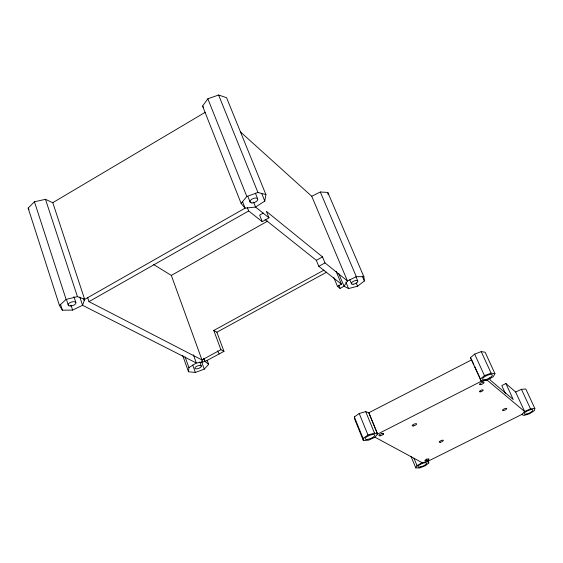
<?xml version="1.0" encoding="UTF-8"?>
<svg xmlns="http://www.w3.org/2000/svg" width="563" height="563" viewBox="0 0 563 563"><rect width="100%" height="100%" fill="white"/><g stroke="black" fill="none" stroke-linecap="round" stroke-linejoin="round"><path stroke-width="0.84" d="M207.156 360.214L208.648 364.317L204.27 369.145L195.354 372.446L188.499 371.77L188.908 367.59L185.058 356.829M264.786 201.068L265.905 194.587L226.579 97.695L218.606 95.013L207.846 98.792L202.574 106.076L241.126 203.433L245.109 208.141L255.56 207.05L264.786 201.068L261.837 193.778M505.454 393.579L501.802 385.585L505.877 383.516L515.638 392.01L521.444 389.315L525.793 388.984L534.85 408.456L534.414 410.638L529.579 413.735L523.956 415.445L521.753 414.481L427.366 461.569L422.236 462.723L417.021 465.566L415.797 467.902L419.47 467.987L425.248 465.777L428.823 462.913L427.803 460.499M59.453 305.526L66.11 299.432L77.434 296.645L84.717 299.291L82.55 305.287L72.62 310.1L62.387 310.192L59.453 305.526L28.15 208.092L34.449 201.772L45.483 199.323L52.711 202.715L205.221 112.29M534.85 408.456L530.508 408.858L524.653 411.553L487.136 380.124L481.351 381.228L470.415 357.73L474.665 354.092L481.245 351.615L485.13 352.213L494.94 373.67L493.167 376.774L487.136 380.124L481.365 381.235L377.534 434.15L375.007 437.226L368.681 440.132L363.388 440.639L354.725 419.259L354.352 416.93L359.222 413.516L365.697 411.63L368.821 412.721L377.59 434.087L368.821 412.721M241.126 203.433L246.812 196.48L257.924 192.483L265.905 194.587M521.753 414.481L524.653 411.553L515.638 392.01M480.133 379.251L484.447 375.662L491.07 373.156L494.94 373.67M338.644 273.393L344.035 286.243L348.581 288.559L357.582 286.215L364.374 280.958L363.86 276.7L327.807 192.433L320.319 192.011L311.733 196.262L240.345 131.826M363.388 440.639L363.058 438.401L367.984 435.016L374.486 433.095L377.59 434.087M188.908 367.59L196.332 363.008L204.974 361.587L223.961 351.354L216.861 332.219L213.778 330.467L324.049 270.085M87.61 297.489L88.982 301.634L248.677 210.956L262.231 221.66L268.987 217.846L266.355 211.336L322.5 256.897L324.999 262.907L347.455 280.965L356.323 276.672L363.86 276.7M263.364 213.032L259.62 215.15L262.231 221.66M153.403 264.42L171.321 275.406L267.714 221.076M265.082 219.5L316.307 260.31L322.5 256.897M316.307 260.31L318.792 266.313L324.999 262.907M216.861 332.219L326.681 272.161M88.982 301.634L201.976 359.947L220.893 349.679L223.961 351.354M333.803 277.552L337.483 286.377L341.467 284.216L336.055 271.31M337.483 286.377L340.073 288.397L344.035 286.243L347.455 280.965L311.733 196.262M368.765 412.785L471.688 359.813L473.835 364.571M427.366 461.569L428.823 462.913M375.007 437.226L422.236 462.723M382.017 433.313L383.53 434.157M318.792 266.313L341.467 284.216M208.648 364.317L205.157 361.566L203.961 358.272M268.987 217.846L255.56 207.05L253.596 202.152M202.574 106.076L203.602 107.399M470.415 357.73L471.674 359.799M217.473 350.89L219.239 353.916M28.15 208.092L29.03 209.591M426.226 459.274L427.021 460.759M521.444 389.315L530.508 408.858M505.877 383.516L513.224 399.505L490.415 380.243L489.374 377.942M481.245 351.615L491.07 373.156M474.665 354.092L484.447 375.662M474.539 366.154L481.365 381.235M201.709 359.539L202.779 361.946M362.305 276.123L364.374 280.958M320.319 192.011L356.323 276.672M355.985 276.806L357.709 280.853M356.217 282.992L357.582 286.215M426.48 459.119L427.162 460.738M349.799 279.79L351.509 283.836M345.865 282.105L348.581 288.559M413.96 458.268L417.021 465.566M411.067 456.579L415.797 467.902M338.736 285.202L340.073 288.397M365.697 411.63L374.486 433.095M359.222 413.516L367.984 435.016M354.352 416.93L363.058 438.401M218.606 95.013L257.924 192.483M255.391 193.179L257.685 198.866M247.84 196.41L250.113 202.103M207.846 98.792L246.812 196.48M247.375 207.691L248.677 210.956M242.498 201.61L245.109 208.141L84.661 299.403L52.76 202.596M213.778 330.467L220.893 349.679M203.715 358.293L204.918 361.594M171.321 275.406L201.976 359.947M201.575 361.706L204.27 369.145M199.802 361.96L201.294 366.084A3.371 1.365 -19.5 0 1 196.783 368.842A3.371 1.365 -19.5 0 1 196.227 366.541A3.371 1.365 -19.5 0 1 201.294 366.084M203.799 358.335L204.974 361.587M193.376 354.803L196.332 363.008L82.55 305.287L79.819 296.99M192.68 364.993L195.354 372.446M182.623 355.288L188.499 371.77M83.669 298.974L84.218 300.642M45.483 199.323L77.434 296.645M73.922 296.602L75.836 302.444M71.001 305.118L72.62 310.1M66.399 299.354L68.299 305.209M34.449 201.772L66.11 299.432M60.501 304.344L62.387 310.192M327.807 192.433L328.18 194.784M480.373 391.813A2.048 0.647 -24 0 0 483.23 390.103A2.048 0.647 -24 0 0 480.415 390.581A2.048 0.647 -24 0 0 480.373 391.813M413.509 425.902A2.421 0.76 -22.9 0 0 416.627 423.89A2.421 0.76 -22.9 0 0 413.052 424.671A2.421 0.76 -22.9 0 0 413.509 425.902M503.428 410.54A2.315 0.69 -24 0 0 506.756 408.647A2.315 0.69 -24 0 0 503.702 409.139A2.315 0.69 -24 0 0 503.428 410.54M440.315 442.258A2.28 0.676 -23.1 0 0 443.355 440.393A2.28 0.676 -23.1 0 0 440.062 441.103A2.28 0.676 -23.1 0 0 440.315 442.258M526.208 414.108A4.814 1.386 -24.3 0 0 532.957 410.124A4.814 1.386 -24.3 0 0 526.426 411.405A4.814 1.386 -24.3 0 0 526.208 414.108M367.146 439.429A5.229 1.661 -22.2 0 0 374.81 435.361A5.229 1.661 -22.2 0 0 367.899 436.093A5.229 1.661 -22.2 0 0 367.146 439.429M420.385 466.938A4.694 1.337 -22.7 0 0 426.648 463.166A4.694 1.337 -22.7 0 0 419.864 464.644A4.694 1.337 -22.7 0 0 420.385 466.938M485.025 379.715A5.363 1.731 -24.2 0 0 492.414 375.162A5.363 1.731 -24.2 0 0 484.961 376.485A5.363 1.731 -24.2 0 0 485.025 379.715M480.647 384.67A2.491 0.802 -24 0 0 484.025 382.551A2.491 0.802 -24 0 0 480.499 383.234A2.491 0.802 -24 0 0 480.647 384.67M380.292 435.755A2.435 0.774 -22.4 0 0 383.452 433.749A2.435 0.774 -22.4 0 0 379.842 434.495A2.435 0.774 -22.4 0 0 380.292 435.755M426.05 460.844A2.217 0.633 -22.8 0 0 428.985 459.056A2.217 0.633 -22.8 0 0 425.762 459.767A2.217 0.633 -22.8 0 0 426.05 460.844M353.057 284.238A3.455 1.464 -23.1 0 0 357.836 281.211A3.455 1.464 -23.1 0 0 352.924 281.577A3.455 1.464 -23.1 0 0 353.057 284.238M70.136 305.962A4.04 1.893 -16.6 0 0 75.977 302.915A4.04 1.893 -16.6 0 0 70.086 302.591A4.04 1.893 -16.6 0 0 70.136 305.962M251.9 202.926A4.117 2.076 -21.5 0 0 257.805 199.401A4.117 2.076 -21.5 0 0 251.985 199.112A4.117 2.076 -21.5 0 0 251.9 202.926"/></g></svg>
